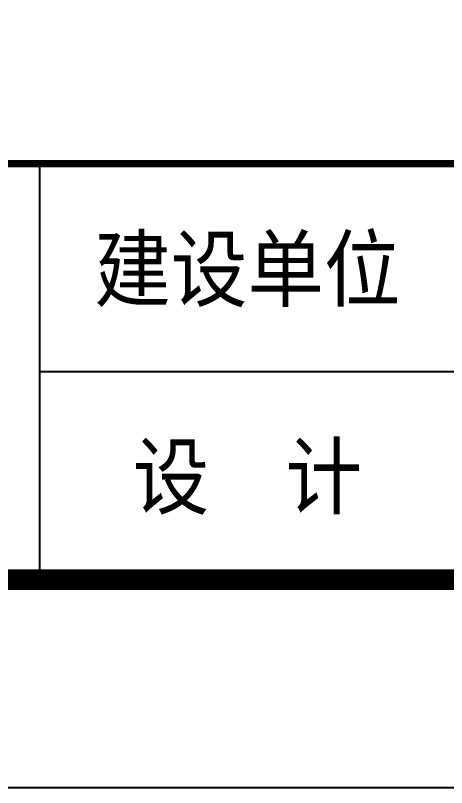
# Model space of a CAD drawing. Extents: x 43627 to 1359545, y -692302 to -50983.
# Drawn here: x 761002 to 763076, y -119088 to -115375 of the extents above; entities that cross this region are included whole.
import ezdxf
from ezdxf.enums import TextEntityAlignment as Align

# ---------------------------------------------------------------- set-up
doc = ezdxf.new("R2010")
doc.units = 0
doc.header["$LTSCALE"] = 1000
doc.header["$MEASUREMENT"] = 0
for name, color, linetype in [('tuqian_neibu_pl', 7, 'Continuous'), ('图签目录', 255, 'Continuous'), ('标准图签', 7, 'Continuous')]:
    doc.layers.add(name, color=color, linetype=linetype)
doc.styles.get("Standard").update_dxf_attribs({"font": 'gbenor.shx', "bigfont": 'gbcbig.shx'})
doc.styles.add('宋体', font='宋体.ttf', dxfattribs={"width": 0.8})

# ---------------------------------------------------------------- blocks, each defined once
blk = doc.blocks.new('ztwj06')
for p, q in [((54500, 3000), (54500, 1000)), ((54500, 2000), (83100, 2000))]:
    blk.add_line(p, q)
at = {"const_width": 35.9}
blk.add_lwpolyline([(44100, 3000), (83100, 3000)], dxfattribs=at)
at = {"layer": 'tuqian_neibu_pl'}
blk.add_lwpolyline([(0, 0), (84100, 0), (84100, 59400), (0, 59400)], close=True, dxfattribs=at)
at = {"layer": 'tuqian_neibu_pl', "const_width": 100}
blk.add_lwpolyline([(2500, 1000), (83100, 1000), (83100, 58400), (2500, 58400)], close=True, dxfattribs=at)
at = {"style": '宋体', "width": 0.9}
for s, p in [('建设单位', (55500, 2500)), ('设  计', (55500, 1500))]:
    blk.add_text(s, height=300, rotation=360, dxfattribs=at).set_placement(p, align=Align.MIDDLE)
at = {"layer": '图签目录', "style": '宋体', "width": 0.8}
for tag, p in [('图纸编号', (81808.3, 2513)), ('图纸时间', (73625.4, 1527.6)), ('设计号', (77500, 1500))]:
    blk.add_attdef(tag, text='', height=300, dxfattribs=at).set_placement(p, align=Align.MIDDLE)
at = {"layer": '图签目录', "lineweight": 30, "width": 0.8, "flags": 104}
for tag, p in [('工程名称', (67500, 2492)), ('图纸名称', (75500, 2500)), ('建设单位', (59500, 2466.4))]:
    blk.add_attdef(tag, text='', height=300, dxfattribs=at).set_placement(p, align=Align.MIDDLE_CENTER)
at = {"layer": '图签目录', "style": '宋体', "width": 0.8}
for tag, p in [('65', (79496.6, 1364.2)), ('3', (81796.8, 1346.9))]:
    blk.add_attdef(tag, text='', height=300, dxfattribs=at).set_placement(p, align=Align.CENTER)

msp = doc.modelspace()

# ---------------------------------------------------------------- block references
at = {"layer": '标准图签'}
msp.add_blockref('ztwj06', (706618, -119087.9), dxfattribs=at)

doc.saveas('drawing.dxf')
